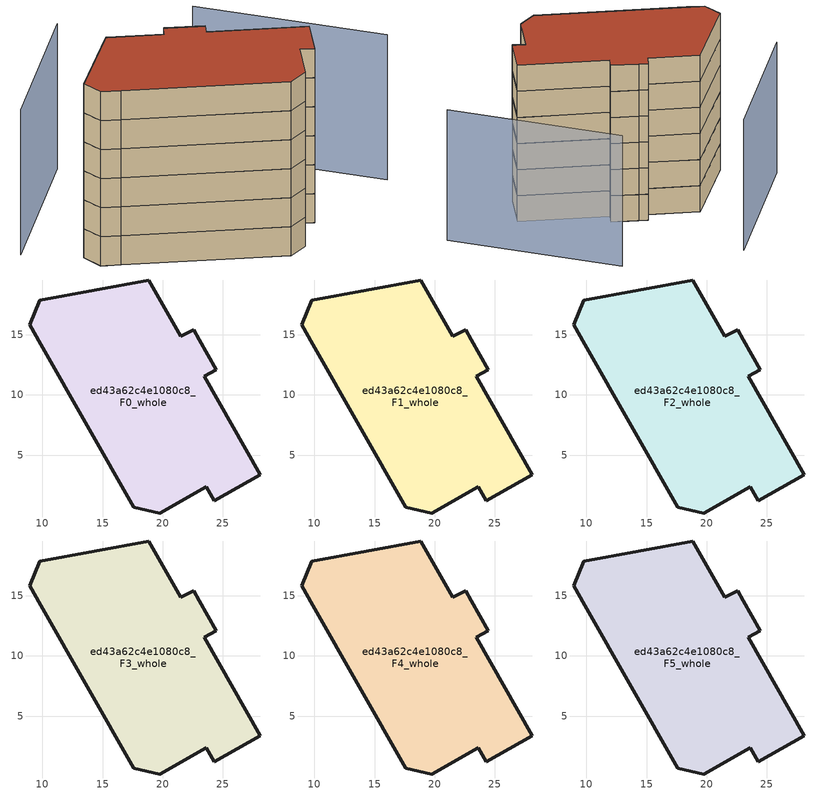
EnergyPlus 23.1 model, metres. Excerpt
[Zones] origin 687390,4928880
ed43a62c4e1080c8_F0_whole
 floor ground (EU_floor_Construction): 28.12,3.36 23.45,11.56 24.44,12.09 23.05,14.58 22.58,15.43 21.52,14.89 18.85,19.56 9.77,17.89 8.94,15.84 9.87,14.2 17.58,0.63 19.77,0.17 23.62,2.36 24.29,1.18 z0
 wall outside (EU_wall_Construction): 22.58,15.43 23.05,14.58 24.44,12.09 23.45,11.56 28.12,3.36 24.29,1.18 23.62,2.36 19.77,0.17 17.58,0.63 9.87,14.2 8.94,15.84 9.77,17.89 18.85,19.56 21.52,14.89 22.58,15.43 z0:3
ed43a62c4e1080c8_F1_whole
 floor to ed43a62c4e1080c8_F0_whole (EU_floor_Construction): 28.12,3.36 23.45,11.56 24.44,12.09 23.05,14.58 22.58,15.43 21.52,14.89 18.85,19.56 9.77,17.89 8.94,15.84 9.87,14.2 17.58,0.63 19.77,0.17 23.62,2.36 24.29,1.18 z3
 wall outside (EU_wall_Construction): 22.58,15.43 23.05,14.58 24.44,12.09 23.45,11.56 28.12,3.36 24.29,1.18 23.62,2.36 19.77,0.17 17.58,0.63 9.87,14.2 8.94,15.84 9.77,17.89 18.85,19.56 21.52,14.89 22.58,15.43 z3:6
ed43a62c4e1080c8_F2_whole
 floor to ed43a62c4e1080c8_F1_whole (EU_floor_Construction): 28.12,3.36 23.45,11.56 24.44,12.09 23.05,14.58 22.58,15.43 21.52,14.89 18.85,19.56 9.77,17.89 8.94,15.84 9.87,14.2 17.58,0.63 19.77,0.17 23.62,2.36 24.29,1.18 z6
 wall outside (EU_wall_Construction): 22.58,15.43 23.05,14.58 24.44,12.09 23.45,11.56 28.12,3.36 24.29,1.18 23.62,2.36 19.77,0.17 17.58,0.63 9.87,14.2 8.94,15.84 9.77,17.89 18.85,19.56 21.52,14.89 22.58,15.43 z6:9
ed43a62c4e1080c8_F3_whole
 floor to ed43a62c4e1080c8_F2_whole (EU_floor_Construction): 28.12,3.36 23.45,11.56 24.44,12.09 23.05,14.58 22.58,15.43 21.52,14.89 18.85,19.56 9.77,17.89 8.94,15.84 9.87,14.2 17.58,0.63 19.77,0.17 23.62,2.36 24.29,1.18 z9
 wall outside (EU_wall_Construction): 22.58,15.43 23.05,14.58 24.44,12.09 23.45,11.56 28.12,3.36 24.29,1.18 23.62,2.36 19.77,0.17 17.58,0.63 9.87,14.2 8.94,15.84 9.77,17.89 18.85,19.56 21.52,14.89 22.58,15.43 z9:12
ed43a62c4e1080c8_F4_whole
 floor to ed43a62c4e1080c8_F3_whole (EU_floor_Construction): 28.12,3.36 23.45,11.56 24.44,12.09 23.05,14.58 22.58,15.43 21.52,14.89 18.85,19.56 9.77,17.89 8.94,15.84 9.87,14.2 17.58,0.63 19.77,0.17 23.62,2.36 24.29,1.18 z12
 wall outside (EU_wall_Construction): 22.58,15.43 23.05,14.58 24.44,12.09 23.45,11.56 28.12,3.36 24.29,1.18 23.62,2.36 19.77,0.17 17.58,0.63 9.87,14.2 8.94,15.84 9.77,17.89 18.85,19.56 21.52,14.89 22.58,15.43 z12:15
ed43a62c4e1080c8_F5_whole
 floor to ed43a62c4e1080c8_F4_whole (EU_floor_Construction): 28.12,3.36 23.45,11.56 24.44,12.09 23.05,14.58 22.58,15.43 21.52,14.89 18.85,19.56 9.77,17.89 8.94,15.84 9.87,14.2 17.58,0.63 19.77,0.17 23.62,2.36 24.29,1.18 z15
 wall outside (EU_wall_Construction): 22.58,15.43 23.05,14.58 24.44,12.09 23.45,11.56 28.12,3.36 24.29,1.18 23.62,2.36 19.77,0.17 17.58,0.63 9.87,14.2 8.94,15.84 9.77,17.89 18.85,19.56 21.52,14.89 22.58,15.43 z15:18
 roof outside (EU_roof_Construction): 22.58,15.43 23.05,14.58 24.44,12.09 23.45,11.56 28.12,3.36 24.29,1.18 23.62,2.36 19.77,0.17 17.58,0.63 9.87,14.2 8.94,15.84 9.77,17.89 18.85,19.56 21.52,14.89 z18
shading: 34.5,-1.67 32.69,16.86 / 24.73,26.87 8.07,23.42 z0:15
[Building]
EU S2 Campaign: North Axis=0; Terrain=City; Solar Distribution=FullExterior
[Site:Location]
Bologna: Latitude=44.5; Longitude=11.25; Time Zone=1; Elevation=37
[SizingPeriod:WeatherFileDays]
AnnualSizingPeriod: Begin Month=1; Begin Day of Month=1; End Month=12; End Day of Month=31; Day of Week for Start Day=Monday; Use Weather File Daylight Saving Period=No; Use Weather File Rain and Snow Indicators=No
[MATERIAL]
EU_InternalMass_Material: Roughness=MediumRough; Thickness=0.1; Conductivity=1; Density=1800; Specific Heat=900; Thermal Absorptance=0.9; Solar Absorptance=0.7; Visible Absorptance=0.7
[MATERIAL:NOMASS] Roughness=MediumRough; Thermal Absorptance=0.9; Solar Absorptance=0.7; Visible Absorptance=0.7
Name | Thermal Resistance
EU_wall_NoMass | 0.905828
EU_roof_NoMass | 0.37593
EU_floor_NoMass | 0.67114
[CONSTRUCTION]
EU_wall_Construction: EU_wall_NoMass
EU_roof_Construction: EU_roof_NoMass
EU_floor_Construction: EU_floor_NoMass
EU_InternalMass_Construction: EU_InternalMass_Material
[ZONE] Type=1; Multiplier=1; Ceiling Height=autocalculate; Floor Area=autocalculate; Part of Total Floor Area=Yes
Name | Volume
ed43a62c4e1080c8_F0_whole | 624.107
ed43a62c4e1080c8_F1_whole; ed43a62c4e1080c8_F2_whole; ed43a62c4e1080c8_F3_whole; ed43a62c4e1080c8_F4_whole; ed43a62c4e1080c8_F5_whole | 624.111
[INTERNALMASS] Construction=EU_InternalMass_Construction; Surface Area=208.036
Name | Zone or ZoneList
ed43a62c4e1080c8_F0_whole_EU_InternalMass | ed43a62c4e1080c8_F0_whole
ed43a62c4e1080c8_F1_whole_EU_InternalMass | ed43a62c4e1080c8_F1_whole
ed43a62c4e1080c8_F2_whole_EU_InternalMass | ed43a62c4e1080c8_F2_whole
ed43a62c4e1080c8_F3_whole_EU_InternalMass | ed43a62c4e1080c8_F3_whole
ed43a62c4e1080c8_F4_whole_EU_InternalMass | ed43a62c4e1080c8_F4_whole
ed43a62c4e1080c8_F5_whole_EU_InternalMass | ed43a62c4e1080c8_F5_whole
[OTHEREQUIPMENT] Fuel Type=Electricity; Design Level Calculation Method=Watts/Area; Power per Zone Floor Area=1; Fraction Latent=0; Fraction Radiant=0; Fraction Lost=0; Carbon Dioxide Generation Rate=0; EndUse Subcategory=EU_Step8_InternalGains
Name | Zone or ZoneList or Space or SpaceList | Schedule
EU_Step8_InternalGain_ed43a62c4e1080c8_F0_whole_f000 | ed43a62c4e1080c8_F0_whole | EU_Step8_GainSchedule_ed43a62c4e1080c8_F0_whole_f000
EU_Step8_InternalGain_ed43a62c4e1080c8_F1_whole_f000 | ed43a62c4e1080c8_F1_whole | EU_Step8_GainSchedule_ed43a62c4e1080c8_F1_whole_f000
EU_Step8_InternalGain_ed43a62c4e1080c8_F2_whole_f000 | ed43a62c4e1080c8_F2_whole | EU_Step8_GainSchedule_ed43a62c4e1080c8_F2_whole_f000
EU_Step8_InternalGain_ed43a62c4e1080c8_F3_whole_f000 | ed43a62c4e1080c8_F3_whole | EU_Step8_GainSchedule_ed43a62c4e1080c8_F3_whole_f000
EU_Step8_InternalGain_ed43a62c4e1080c8_F4_whole_f000 | ed43a62c4e1080c8_F4_whole | EU_Step8_GainSchedule_ed43a62c4e1080c8_F4_whole_f000
EU_Step8_InternalGain_ed43a62c4e1080c8_F5_whole_f000 | ed43a62c4e1080c8_F5_whole | EU_Step8_GainSchedule_ed43a62c4e1080c8_F5_whole_f000
[ZONEVENTILATION:DESIGNFLOWRATE] Schedule=EU_AlwaysOn; Design Flow Rate Calculation Method=AirChanges/Hour; Air Changes per Hour=0.73129; Ventilation Type=Natural; Fan Pressure Rise=0; Fan Total Efficiency=1; Constant Term Coefficient=1; Temperature Term Coefficient=0; Velocity Term Coefficient=0; Velocity Squared Term Coefficient=0; Minimum Indoor Temperature=-100; Maximum Indoor Temperature=100; Delta Temperature=-100; Minimum Outdoor Temperature=-100; Maximum Outdoor Temperature=100; Maximum Wind Speed=40
Name | Zone or ZoneList or Space or SpaceList
EU_ConstantAir_ed43a62c4e1080c8_F0_whole | ed43a62c4e1080c8_F0_whole
EU_ConstantAir_ed43a62c4e1080c8_F1_whole | ed43a62c4e1080c8_F1_whole
EU_ConstantAir_ed43a62c4e1080c8_F2_whole | ed43a62c4e1080c8_F2_whole
EU_ConstantAir_ed43a62c4e1080c8_F3_whole | ed43a62c4e1080c8_F3_whole
EU_ConstantAir_ed43a62c4e1080c8_F4_whole | ed43a62c4e1080c8_F4_whole
EU_ConstantAir_ed43a62c4e1080c8_F5_whole | ed43a62c4e1080c8_F5_whole
[HVACTEMPLATE:THERMOSTAT] Constant Heating Setpoint=20; Constant Cooling Setpoint=50
EU_HeatOnly_ed43a62c4e1080c8_F0_whole; EU_HeatOnly_ed43a62c4e1080c8_F1_whole; EU_HeatOnly_ed43a62c4e1080c8_F2_whole; EU_HeatOnly_ed43a62c4e1080c8_F3_whole; EU_HeatOnly_ed43a62c4e1080c8_F4_whole; EU_HeatOnly_ed43a62c4e1080c8_F5_whole
[HVACTEMPLATE:ZONE:IDEALLOADSAIRSYSTEM] System Availability Schedule=EU_AlwaysOn; Maximum Heating Supply Air Temperature=50; Minimum Cooling Supply Air Temperature=13; Maximum Heating Supply Air Humidity Ratio=0.0156; Minimum Cooling Supply Air Humidity Ratio=0.0077; Heating Limit=NoLimit; Cooling Limit=NoLimit; Heating Availability Schedule=EU_AlwaysOn; Cooling Availability Schedule=EU_CoolingOff; Dehumidification Control Type=ConstantSensibleHeatRatio; Cooling Sensible Heat Ratio=0.7; Dehumidification Setpoint=60; Humidification Control Type=None; Humidification Setpoint=30; Outdoor Air Method=None; Outdoor Air Flow Rate per Person=0.00944; Outdoor Air Flow Rate per Zone Floor Area=0; Outdoor Air Flow Rate per Zone=0; Demand Controlled Ventilation Type=None; Outdoor Air Economizer Type=NoEconomizer; Heat Recovery Type=None; Sensible Heat Recovery Effectiveness=0.7; Latent Heat Recovery Effectiveness=0.65
Name | Template Thermostat
ed43a62c4e1080c8_F0_whole | EU_HeatOnly_ed43a62c4e1080c8_F0_whole
ed43a62c4e1080c8_F1_whole | EU_HeatOnly_ed43a62c4e1080c8_F1_whole
ed43a62c4e1080c8_F2_whole | EU_HeatOnly_ed43a62c4e1080c8_F2_whole
ed43a62c4e1080c8_F3_whole | EU_HeatOnly_ed43a62c4e1080c8_F3_whole
ed43a62c4e1080c8_F4_whole | EU_HeatOnly_ed43a62c4e1080c8_F4_whole
ed43a62c4e1080c8_F5_whole | EU_HeatOnly_ed43a62c4e1080c8_F5_whole
[SIZING:ZONE] Zone Cooling Design Supply Air Temperature Input Method=SupplyAirTemperature; Zone Cooling Design Supply Air Temperature=13; Zone Heating Design Supply Air Temperature Input Method=SupplyAirTemperature; Zone Heating Design Supply Air Temperature=50; Zone Cooling Design Supply Air Humidity Ratio=0.008; Zone Heating Design Supply Air Humidity Ratio=0.008; Cooling Design Air Flow Method=DesignDay; Cooling Design Air Flow Rate=0; Cooling Minimum Air Flow per Zone Floor Area=0.000762; Cooling Minimum Air Flow=0; Cooling Minimum Air Flow Fraction=0.2; Heating Design Air Flow Method=DesignDay; Heating Design Air Flow Rate=0; Heating Maximum Air Flow per Zone Floor Area=0.002032; Heating Maximum Air Flow=0.141576; Heating Maximum Air Flow Fraction=0.3; Account for Dedicated Outdoor Air System=No; Dedicated Outdoor Air System Control Strategy=NeutralSupplyAir; Dedicated Outdoor Air Low Setpoint Temperature for Design=autosize; Dedicated Outdoor Air High Setpoint Temperature for Design=autosize; Zone Load Sizing Method=Sensible Load Only No Latent Load; Zone Latent Cooling Design Supply Air Humidity Ratio Input Method=HumidityRatioDifference; Zone Cooling Design Supply Air Humidity Ratio Difference=0.005; Zone Latent Heating Design Supply Air Humidity Ratio Input Method=HumidityRatioDifference; Zone Humidification Design Supply Air Humidity Ratio Difference=0.005
ed43a62c4e1080c8_F0_whole; ed43a62c4e1080c8_F1_whole; ed43a62c4e1080c8_F2_whole; ed43a62c4e1080c8_F3_whole; ed43a62c4e1080c8_F4_whole; ed43a62c4e1080c8_F5_whole
[SCHEDULE:CONSTANT]
Name | Hourly Value
EU_AlwaysOn | 1
EU_CoolingOff | 0
[SCHEDULE:FILE] Column Number=1; Rows to Skip at Top=0; Number of Hours of Data=8760; Column Separator=Comma; Interpolate to Timestep=No; Minutes per Item=60; Adjust Schedule for Daylight Savings=Yes
Name | File
EU_Step8_GainSchedule_ed43a62c4e1080c8_F0_whole_f000 | ../../schedules/ed43a62c4e1080c8/ed43a62c4e1080c8_F0_whole_f000_gain.csv
EU_Step8_GainSchedule_ed43a62c4e1080c8_F1_whole_f000 | ../../schedules/ed43a62c4e1080c8/ed43a62c4e1080c8_F1_whole_f000_gain.csv
EU_Step8_GainSchedule_ed43a62c4e1080c8_F2_whole_f000 | ../../schedules/ed43a62c4e1080c8/ed43a62c4e1080c8_F2_whole_f000_gain.csv
EU_Step8_GainSchedule_ed43a62c4e1080c8_F3_whole_f000 | ../../schedules/ed43a62c4e1080c8/ed43a62c4e1080c8_F3_whole_f000_gain.csv
EU_Step8_GainSchedule_ed43a62c4e1080c8_F4_whole_f000 | ../../schedules/ed43a62c4e1080c8/ed43a62c4e1080c8_F4_whole_f000_gain.csv
EU_Step8_GainSchedule_ed43a62c4e1080c8_F5_whole_f000 | ../../schedules/ed43a62c4e1080c8/ed43a62c4e1080c8_F5_whole_f000_gain.csv
